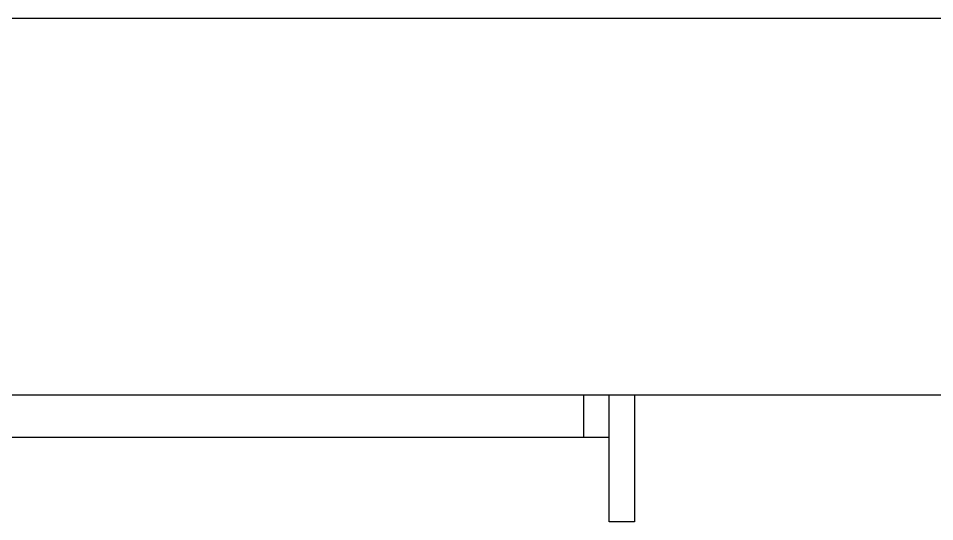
# Model space of a CAD drawing. Header units: inches. Extents: x -347369 to -260369, y 119522 to 149869.
# Drawn here: x -326337.4 to -326229.2, y 136944.7 to 137004.2 of the extents above; entities that cross this region are included whole.
import ezdxf

# ---------------------------------------------------------------- set-up
doc = ezdxf.new("R2010")
doc.units = ezdxf.units.IN
doc.header["$LTSCALE"] = 300
doc.layers.add('MACCHINA', color=40, linetype='Continuous')
doc.layers.add('QUOTE', color=7, linetype='Continuous')

# ---------------------------------------------------------------- blocks, each defined once
blk = doc.blocks.new('A$C27be3406')
at = {"layer": 'MACCHINA'}
for p, q in [((-1220, -1995.5), (-389.21, -1995.5)), ((-956, -2040), (-808.5, -2040)), ((-887, -2040), (-887, -2045)), ((-884, -2055), (-884, -2040)), ((-881, -2040), (-881, -2055)), ((-964, -2045), (-884, -2045)), ((-881, -2055), (-884, -2055))]:
    blk.add_line(p, q, dxfattribs=at)

msp = doc.modelspace()

# ---------------------------------------------------------------- block references
at = {"layer": 'QUOTE'}
msp.add_blockref('A$C27be3406', (-325383.625, 138999.656), dxfattribs=at)

doc.saveas('drawing.dxf')
